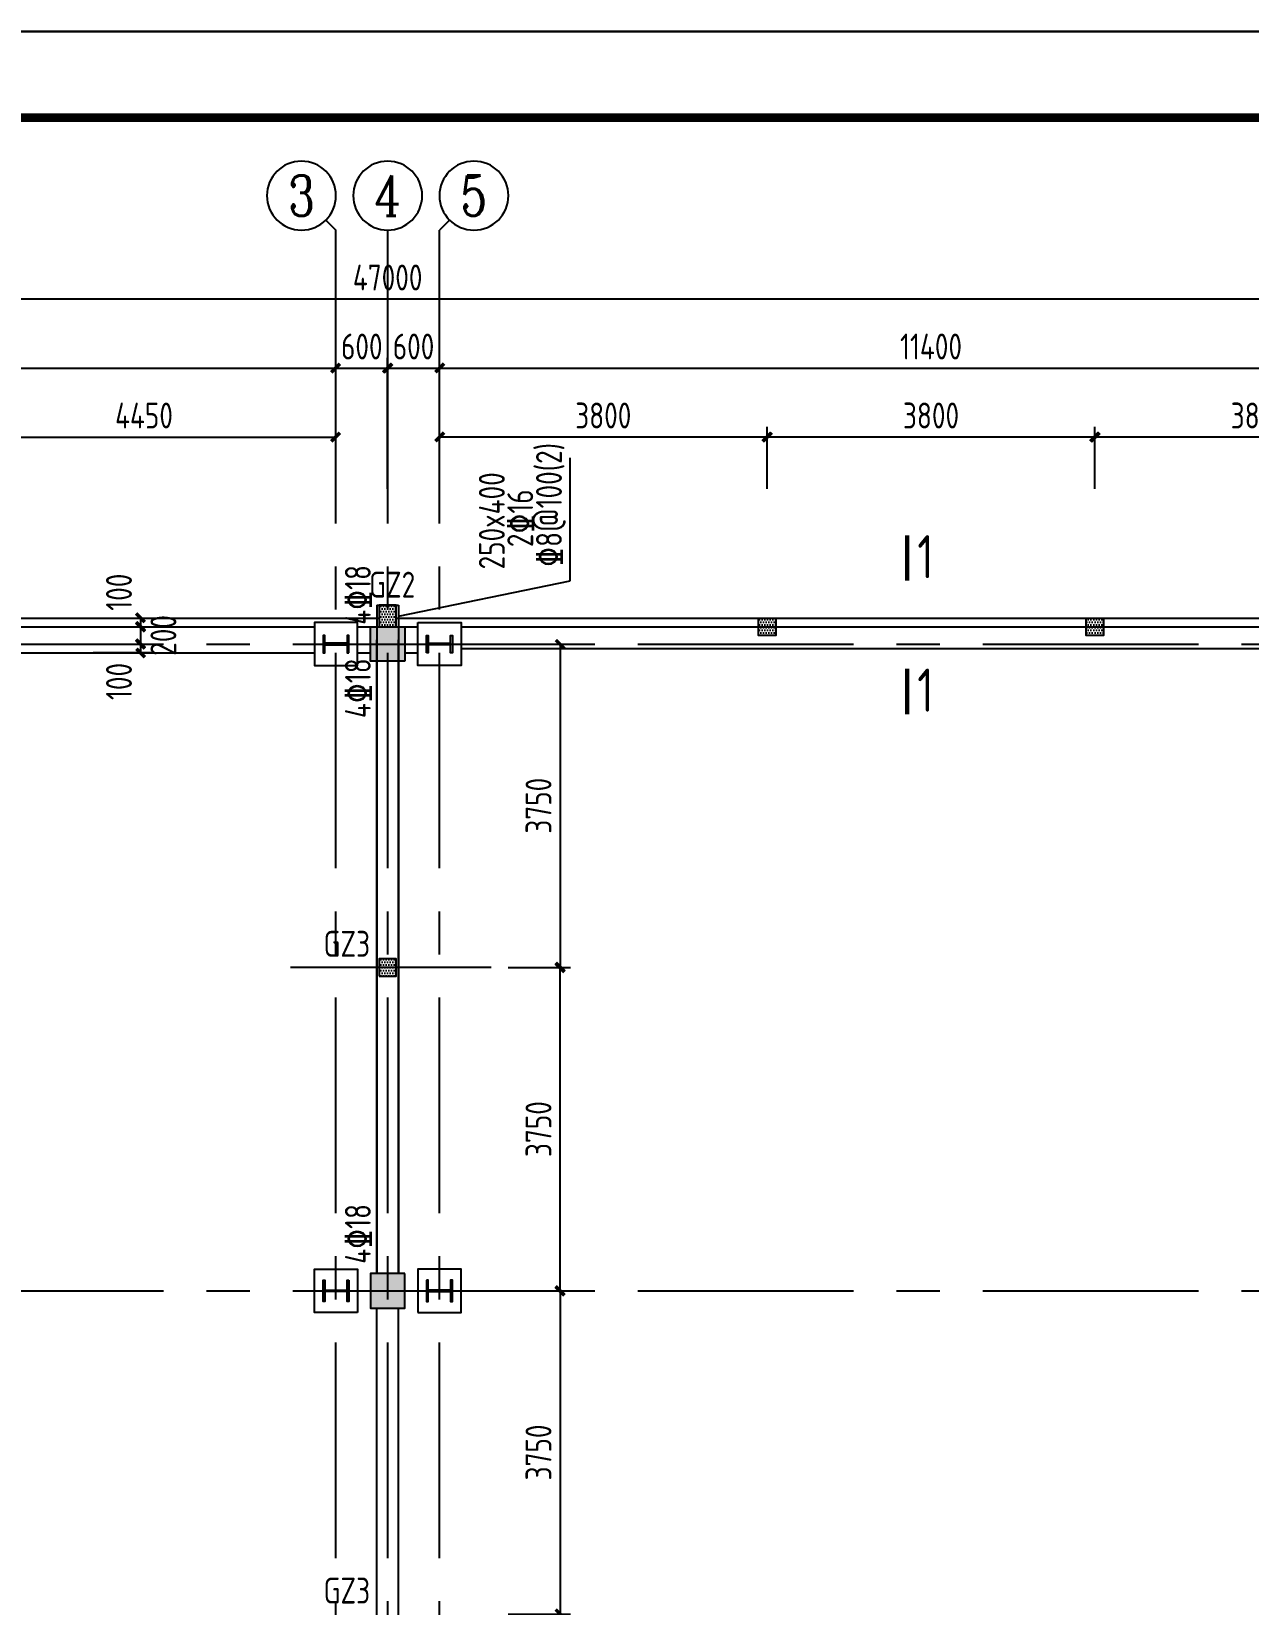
# Model space of a CAD drawing. Header units: millimetres. Extents: x 866309 to 879639, y 39442 to 44891.
# Drawn here: x 869689.5 to 869830.6, y 39860.2 to 40042.6 of the extents above; entities that cross this region are included whole.
import ezdxf
from ezdxf.enums import TextEntityAlignment as Align

# ---------------------------------------------------------------- set-up
doc = ezdxf.new("R2010")
doc.units = ezdxf.units.MM
doc.header["$LTSCALE"] = 1000
doc.header["$MEASUREMENT"] = 0
doc.linetypes.add('CENTER', pattern=[2, 1.25, -0.25, 0.25, -0.25])
doc.linetypes.add('DOTE', pattern=[2.42, 2, -0.2, 0.02, -0.2])
doc.layers.add('1', color=4, linetype='Continuous', lineweight=70)
for name, color, linetype in [('AXIS', 3, 'Continuous'), ('AXIS_TEXT', 7, 'Continuous'), ('DIM', 7, 'Continuous'), ('DOTE', 1, 'DOTE'), ('M_Prof', 2, 'Continuous'), ('PUB_DIM', 3, 'Continuous'), ('层14', 2, 'Continuous'), ('标注', 7, 'Continuous'), ('梁', 4, 'Continuous'), ('梁集中标注', 2, 'Continuous')]:
    doc.layers.add(name, color=color, linetype=linetype)
doc.styles.add('_TCH_AXIS', font='COMPLEX', dxfattribs={"bigfont": 'GBCBIG'})
doc.styles.add('COMPLEX', font='COMPLEX')
doc.styles.add('GBHZ', font='gbenor.shx', dxfattribs={"width": 0.9, "bigfont": 'gbcbig.shx'})
doc.dimstyles.new('Y100', dxfattribs={"dimscale": 0, "dimtxt": 3, "dimasz": 0.01, "dimexe": 1.2, "dimexo": 2, "dimgap": 1, "dimtad": 1, "dimdec": 0, "dimlfac": 100, "dimzin": 0, "dimdsep": 46, "dimtxsty": 'GBHZ', "dimblk": 'DX', "dimcen": 0.09, "dimdle": 1, "dimclrd": 7, "dimclre": 7, "dimclrt": 7, "dimadec": 0, "dimazin": 0, "dimtfac": 1, "dimtdec": 0, "dimtix": 1, "dimtmove": 2, "dimatfit": 3, "dimldrblk": 'DX', "dimfxl": 0, "dimtolj": 1, "dimtzin": 0, "dimarcsym": 0})
pattern_1 = [(0, (0, -449), (0.15625, 0.3125), [0, -0.3125])]

# ---------------------------------------------------------------- blocks, each defined once
blk = doc.blocks.new('_AXISO')
blk.add_circle((0, 0), 0.5)
at = {"layer": 'AXIS_TEXT', "style": 'COMPLEX', "width": 1.041667}
blk.add_attdef('A', text='', height=0.56, dxfattribs=at).set_placement((-0.25, -0.28), (0.25, -0.28), align=Align.FIT)
blk = doc.blocks.new('DX')
at = {"color": 0, "linetype": 'ByBlock', "const_width": 40}
blk.add_lwpolyline([(-54, -51), (46, 49)], dxfattribs=at)
blk = doc.blocks.new('*D1649')
at = {"layer": 'Defpoints', "color": 0, "transparency": 16777216}
for p in [(869724.8, 40003.59), (869610.8, 39987.59), (869724.8, 39987.59)]:
    blk.add_point(p, dxfattribs=at)
at = {"layer": 'dim', "color": 7, "lineweight": -2, "transparency": 16777216}
for p, q in [((869610.8, 39989.59), (869610.8, 40004.79)), ((869610.81, 40003.59), (869724.79, 40003.59)), ((869724.8, 39989.59), (869724.8, 40004.79))]:
    blk.add_line(p, q, dxfattribs=at)
at = {"layer": 'dim', "color": 7, "lineweight": -2, "transparency": 16777216, "xscale": 0.01, "yscale": 0.01, "zscale": 0.01, "rotation": 180}
blk.add_blockref('DX', (869610.8, 40003.59), dxfattribs=at)
at = {"layer": 'dim', "color": 7, "lineweight": -2, "transparency": 16777216, "xscale": 0.01, "yscale": 0.01, "zscale": 0.01}
blk.add_blockref('DX', (869724.8, 40003.59), dxfattribs=at)
at = {"layer": 'dim', "color": 7, "transparency": 16777216, "insert": (869667.8, 40006.09), "char_height": 3, "attachment_point": 5, "style": 'GBHZ'}
blk.add_mtext('\\A1;11400', dxfattribs=at)
blk = doc.blocks.new('*D1650')
at = {"layer": 'Defpoints', "color": 0, "transparency": 16777216}
for p in [(869730.8, 40003.59), (869724.8, 39987.59), (869730.8, 39987.59)]:
    blk.add_point(p, dxfattribs=at)
at = {"layer": 'dim', "color": 7, "lineweight": -2, "transparency": 16777216}
for p, q in [((869724.79, 40003.59), (869724.78, 40003.59)), ((869724.8, 39989.59), (869724.8, 40004.79)), ((869724.8, 40003.59), (869730.8, 40003.59)), ((869730.8, 39989.59), (869730.8, 40004.79)), ((869730.81, 40003.59), (869730.82, 40003.59))]:
    blk.add_line(p, q, dxfattribs=at)
at = {"layer": 'dim', "color": 7, "lineweight": -2, "transparency": 16777216, "xscale": 0.01, "yscale": 0.01, "zscale": 0.01}
blk.add_blockref('DX', (869724.8, 40003.59), dxfattribs=at)
at = {"layer": 'dim', "color": 7, "lineweight": -2, "transparency": 16777216, "xscale": 0.01, "yscale": 0.01, "zscale": 0.01, "rotation": 180}
blk.add_blockref('DX', (869730.8, 40003.59), dxfattribs=at)
at = {"layer": 'dim', "color": 7, "transparency": 16777216, "insert": (869727.8, 40006.09), "char_height": 3, "attachment_point": 5, "style": 'GBHZ'}
blk.add_mtext('\\A1;600', dxfattribs=at)
blk = doc.blocks.new('*D1651')
at = {"layer": 'Defpoints', "color": 0, "transparency": 16777216}
for p in [(869736.8, 40003.59), (869730.8, 39987.59), (869736.8, 39987.59)]:
    blk.add_point(p, dxfattribs=at)
at = {"layer": 'dim', "color": 7, "lineweight": -2, "transparency": 16777216}
for p, q in [((869730.79, 40003.59), (869730.78, 40003.59)), ((869730.8, 39989.59), (869730.8, 40004.79)), ((869730.8, 40003.59), (869736.8, 40003.59)), ((869736.8, 39989.59), (869736.8, 40004.79)), ((869736.81, 40003.59), (869736.82, 40003.59))]:
    blk.add_line(p, q, dxfattribs=at)
at = {"layer": 'dim', "color": 7, "lineweight": -2, "transparency": 16777216, "xscale": 0.01, "yscale": 0.01, "zscale": 0.01}
blk.add_blockref('DX', (869730.8, 40003.59), dxfattribs=at)
at = {"layer": 'dim', "color": 7, "lineweight": -2, "transparency": 16777216, "xscale": 0.01, "yscale": 0.01, "zscale": 0.01, "rotation": 180}
blk.add_blockref('DX', (869736.8, 40003.59), dxfattribs=at)
at = {"layer": 'dim', "color": 7, "transparency": 16777216, "insert": (869733.8, 40006.09), "char_height": 3, "attachment_point": 5, "style": 'GBHZ'}
blk.add_mtext('\\A1;600', dxfattribs=at)
blk = doc.blocks.new('*D1652')
at = {"layer": 'Defpoints', "color": 0, "transparency": 16777216}
for p in [(869850.8, 40003.59), (869736.8, 39987.59), (869850.8, 39987.59)]:
    blk.add_point(p, dxfattribs=at)
at = {"layer": 'dim', "color": 7, "lineweight": -2, "transparency": 16777216}
for p, q in [((869736.8, 39989.59), (869736.8, 40004.79)), ((869736.81, 40003.59), (869850.79, 40003.59)), ((869850.8, 39989.59), (869850.8, 40004.79))]:
    blk.add_line(p, q, dxfattribs=at)
at = {"layer": 'dim', "color": 7, "lineweight": -2, "transparency": 16777216, "xscale": 0.01, "yscale": 0.01, "zscale": 0.01, "rotation": 180}
blk.add_blockref('DX', (869736.8, 40003.59), dxfattribs=at)
at = {"layer": 'dim', "color": 7, "lineweight": -2, "transparency": 16777216, "xscale": 0.01, "yscale": 0.01, "zscale": 0.01}
blk.add_blockref('DX', (869850.8, 40003.59), dxfattribs=at)
at = {"layer": 'dim', "color": 7, "transparency": 16777216, "insert": (869793.8, 40006.09), "char_height": 3, "attachment_point": 5, "style": 'GBHZ'}
blk.add_mtext('\\A1;11400', dxfattribs=at)
blk = doc.blocks.new('*D1654')
at = {"layer": 'Defpoints', "color": 0, "transparency": 16777216}
for p in [(869495.8, 40011.59), (869495.8, 39987.59), (869965.8, 39987.59)]:
    blk.add_point(p, dxfattribs=at)
at = {"layer": 'dim', "color": 7, "lineweight": -2, "transparency": 16777216}
for p, q in [((869495.8, 39989.59), (869495.8, 40012.79)), ((869965.8, 39989.59), (869965.8, 40012.79)), ((869965.79, 40011.59), (869495.81, 40011.59))]:
    blk.add_line(p, q, dxfattribs=at)
at = {"layer": 'dim', "color": 7, "lineweight": -2, "transparency": 16777216, "xscale": 0.01, "yscale": 0.01, "zscale": 0.01, "rotation": 180}
blk.add_blockref('DX', (869495.8, 40011.59), dxfattribs=at)
at = {"layer": 'dim', "color": 7, "lineweight": -2, "transparency": 16777216, "xscale": 0.01, "yscale": 0.01, "zscale": 0.01}
blk.add_blockref('DX', (869965.8, 40011.59), dxfattribs=at)
at = {"layer": 'dim', "color": 7, "transparency": 16777216, "insert": (869730.8, 40014.09), "char_height": 3, "attachment_point": 5, "style": 'GBHZ'}
blk.add_mtext('\\A1;47000', dxfattribs=at)
blk = doc.blocks.new('*D4532')
at = {"layer": 'Defpoints', "color": 0, "transparency": 16777216}
for p in [(869742.79, 39896.59), (869742.79, 39859.09), (869750.79, 39859.09)]:
    blk.add_point(p, dxfattribs=at)
at = {"layer": 'dim', "color": 7, "lineweight": -2, "transparency": 16777216}
for p, q in [((869744.79, 39896.59), (869751.99, 39896.59)), ((869750.79, 39896.58), (869750.79, 39859.1)), ((869744.79, 39859.09), (869751.99, 39859.09))]:
    blk.add_line(p, q, dxfattribs=at)
at = {"layer": 'dim', "color": 7, "lineweight": -2, "transparency": 16777216, "xscale": 0.01, "yscale": 0.01, "zscale": 0.01}
for p, rotation in [((869750.79, 39896.59), 90), ((869750.79, 39859.09), 270)]:
    blk.add_blockref('DX', p, dxfattribs=dict(at, rotation=rotation))
at = {"layer": 'dim', "color": 7, "transparency": 16777216, "insert": (869748.29, 39877.84), "char_height": 3, "attachment_point": 5, "rotation": 90, "style": 'GBHZ'}
blk.add_mtext('\\A1;3750', dxfattribs=at)
blk = doc.blocks.new('*D4533')
at = {"layer": 'Defpoints', "color": 0, "transparency": 16777216}
for p in [(869742.79, 39934.09), (869750.79, 39934.09), (869742.79, 39896.59)]:
    blk.add_point(p, dxfattribs=at)
at = {"layer": 'dim', "color": 7, "lineweight": -2, "transparency": 16777216}
for p, q in [((869744.79, 39934.09), (869751.99, 39934.09)), ((869750.79, 39896.6), (869750.79, 39934.08)), ((869744.79, 39896.59), (869751.99, 39896.59))]:
    blk.add_line(p, q, dxfattribs=at)
at = {"layer": 'dim', "color": 7, "lineweight": -2, "transparency": 16777216, "xscale": 0.01, "yscale": 0.01, "zscale": 0.01}
for p, rotation in [((869750.79, 39934.09), 90), ((869750.79, 39896.59), 270)]:
    blk.add_blockref('DX', p, dxfattribs=dict(at, rotation=rotation))
at = {"layer": 'dim', "color": 7, "transparency": 16777216, "insert": (869748.29, 39915.34), "char_height": 3, "attachment_point": 5, "rotation": 90, "style": 'GBHZ'}
blk.add_mtext('\\A1;3750', dxfattribs=at)
blk = doc.blocks.new('*D4534')
at = {"layer": 'Defpoints', "color": 0, "transparency": 16777216}
for p in [(869742.79, 39971.59), (869742.79, 39934.09), (869750.79, 39934.09)]:
    blk.add_point(p, dxfattribs=at)
at = {"layer": 'dim', "color": 7, "lineweight": -2, "transparency": 16777216}
for p, q in [((869744.79, 39971.59), (869751.99, 39971.59)), ((869750.79, 39971.58), (869750.79, 39934.1)), ((869744.79, 39934.09), (869751.99, 39934.09))]:
    blk.add_line(p, q, dxfattribs=at)
at = {"layer": 'dim', "color": 7, "lineweight": -2, "transparency": 16777216, "xscale": 0.01, "yscale": 0.01, "zscale": 0.01}
for p, rotation in [((869750.79, 39971.59), 90), ((869750.79, 39934.09), 270)]:
    blk.add_blockref('DX', p, dxfattribs=dict(at, rotation=rotation))
at = {"layer": 'dim', "color": 7, "transparency": 16777216, "insert": (869748.29, 39952.84), "char_height": 3, "attachment_point": 5, "rotation": 90, "style": 'GBHZ'}
blk.add_mtext('\\A1;3750', dxfattribs=at)
blk = doc.blocks.new('*D4737')
at = {"layer": 'Defpoints', "color": 0, "transparency": 16777216}
for p in [(869812.8, 39995.59), (869812.8, 39987.59), (869850.8, 39987.59)]:
    blk.add_point(p, dxfattribs=at)
at = {"layer": '层14', "color": 7, "lineweight": -2, "transparency": 16777216}
for p, q in [((869812.8, 39989.59), (869812.8, 39996.79)), ((869850.8, 39989.59), (869850.8, 39996.79)), ((869850.79, 39995.59), (869812.81, 39995.59))]:
    blk.add_line(p, q, dxfattribs=at)
at = {"layer": '层14', "color": 7, "lineweight": -2, "transparency": 16777216, "xscale": 0.01, "yscale": 0.01, "zscale": 0.01, "rotation": 180}
blk.add_blockref('DX', (869812.8, 39995.59), dxfattribs=at)
at = {"layer": '层14', "color": 7, "lineweight": -2, "transparency": 16777216, "xscale": 0.01, "yscale": 0.01, "zscale": 0.01}
blk.add_blockref('DX', (869850.8, 39995.59), dxfattribs=at)
at = {"layer": '层14', "color": 7, "transparency": 16777216, "insert": (869831.8, 39998.09), "char_height": 3, "attachment_point": 5, "style": 'GBHZ'}
blk.add_mtext('\\A1;3800', dxfattribs=at)
blk = doc.blocks.new('*D4738')
at = {"layer": 'Defpoints', "color": 0, "transparency": 16777216}
for p in [(869774.8, 39995.59), (869774.8, 39987.59), (869812.8, 39987.59)]:
    blk.add_point(p, dxfattribs=at)
at = {"layer": '层14', "color": 7, "lineweight": -2, "transparency": 16777216}
for p, q in [((869774.8, 39989.59), (869774.8, 39996.79)), ((869812.8, 39989.59), (869812.8, 39996.79)), ((869812.79, 39995.59), (869774.81, 39995.59))]:
    blk.add_line(p, q, dxfattribs=at)
at = {"layer": '层14', "color": 7, "lineweight": -2, "transparency": 16777216, "xscale": 0.01, "yscale": 0.01, "zscale": 0.01, "rotation": 180}
blk.add_blockref('DX', (869774.8, 39995.59), dxfattribs=at)
at = {"layer": '层14', "color": 7, "lineweight": -2, "transparency": 16777216, "xscale": 0.01, "yscale": 0.01, "zscale": 0.01}
blk.add_blockref('DX', (869812.8, 39995.59), dxfattribs=at)
at = {"layer": '层14', "color": 7, "transparency": 16777216, "insert": (869793.8, 39998.09), "char_height": 3, "attachment_point": 5, "style": 'GBHZ'}
blk.add_mtext('\\A1;3800', dxfattribs=at)
blk = doc.blocks.new('*D4739')
at = {"layer": 'Defpoints', "color": 0, "transparency": 16777216}
for p in [(869736.8, 39995.59), (869736.8, 39987.59), (869774.8, 39987.59)]:
    blk.add_point(p, dxfattribs=at)
at = {"layer": '层14', "color": 7, "lineweight": -2, "transparency": 16777216}
for p, q in [((869736.8, 39989.59), (869736.8, 39996.79)), ((869774.8, 39989.59), (869774.8, 39996.79)), ((869774.79, 39995.59), (869736.81, 39995.59))]:
    blk.add_line(p, q, dxfattribs=at)
at = {"layer": '层14', "color": 7, "lineweight": -2, "transparency": 16777216, "xscale": 0.01, "yscale": 0.01, "zscale": 0.01, "rotation": 180}
blk.add_blockref('DX', (869736.8, 39995.59), dxfattribs=at)
at = {"layer": '层14', "color": 7, "lineweight": -2, "transparency": 16777216, "xscale": 0.01, "yscale": 0.01, "zscale": 0.01}
blk.add_blockref('DX', (869774.8, 39995.59), dxfattribs=at)
at = {"layer": '层14', "color": 7, "transparency": 16777216, "insert": (869755.8, 39998.09), "char_height": 3, "attachment_point": 5, "style": 'GBHZ'}
blk.add_mtext('\\A1;3800', dxfattribs=at)
blk = doc.blocks.new('*D4742')
at = {"layer": 'Defpoints', "color": 0, "transparency": 16777216}
for p in [(869724.8, 39995.59), (869680.3, 39987.59), (869724.8, 39987.59)]:
    blk.add_point(p, dxfattribs=at)
at = {"layer": '层14', "color": 7, "lineweight": -2, "transparency": 16777216}
for p, q in [((869680.3, 39989.59), (869680.3, 39996.79)), ((869724.8, 39989.59), (869724.8, 39996.79)), ((869680.31, 39995.59), (869724.79, 39995.59))]:
    blk.add_line(p, q, dxfattribs=at)
at = {"layer": '层14', "color": 7, "lineweight": -2, "transparency": 16777216, "xscale": 0.01, "yscale": 0.01, "zscale": 0.01, "rotation": 180}
blk.add_blockref('DX', (869680.3, 39995.59), dxfattribs=at)
at = {"layer": '层14', "color": 7, "lineweight": -2, "transparency": 16777216, "xscale": 0.01, "yscale": 0.01, "zscale": 0.01}
blk.add_blockref('DX', (869724.8, 39995.59), dxfattribs=at)
at = {"layer": '层14', "color": 7, "transparency": 16777216, "insert": (869702.55, 39998.09), "char_height": 3, "attachment_point": 5, "style": 'GBHZ'}
blk.add_mtext('\\A1;4450', dxfattribs=at)
blk = doc.blocks.new('*D4743')
at = {"layer": 'Defpoints', "color": 0, "transparency": 16777216}
for p in [(869694.67, 39974.59), (869694.67, 39973.59), (869702.15, 39973.59)]:
    blk.add_point(p, dxfattribs=at)
at = {"layer": '梁', "color": 7, "lineweight": -2, "transparency": 16777216}
for p, q in [((869696.67, 39974.59), (869703.35, 39974.59)), ((869702.15, 39974.6), (869702.15, 39974.61)), ((869702.15, 39974.59), (869702.15, 39973.59)), ((869696.67, 39973.59), (869703.35, 39973.59)), ((869702.15, 39973.58), (869702.15, 39973.57))]:
    blk.add_line(p, q, dxfattribs=at)
at = {"layer": '梁', "color": 7, "lineweight": -2, "transparency": 16777216, "xscale": 0.01, "yscale": 0.01, "zscale": 0.01}
for p, rotation in [((869702.15, 39974.59), 270), ((869702.15, 39973.59), 90)]:
    blk.add_blockref('DX', p, dxfattribs=dict(at, rotation=rotation))
at = {"layer": '梁', "color": 7, "transparency": 16777216, "insert": (869699.65, 39977.6), "char_height": 3, "attachment_point": 5, "rotation": 90, "style": 'GBHZ'}
blk.add_mtext('\\A1;100', dxfattribs=at)
blk = doc.blocks.new('*D4744')
at = {"layer": 'Defpoints', "color": 0, "transparency": 16777216}
for p in [(869694.67, 39973.59), (869694.67, 39971.59), (869702.15, 39971.59)]:
    blk.add_point(p, dxfattribs=at)
at = {"layer": '梁', "color": 7, "lineweight": -2, "transparency": 16777216}
for p, q in [((869696.67, 39973.59), (869703.35, 39973.59)), ((869702.15, 39973.6), (869702.15, 39973.61)), ((869702.15, 39973.59), (869702.15, 39971.59)), ((869696.67, 39971.59), (869703.35, 39971.59)), ((869702.15, 39971.58), (869702.15, 39971.57))]:
    blk.add_line(p, q, dxfattribs=at)
at = {"layer": '梁', "color": 7, "lineweight": -2, "transparency": 16777216, "xscale": 0.01, "yscale": 0.01, "zscale": 0.01}
for p, rotation in [((869702.15, 39973.59), 270), ((869702.15, 39971.59), 90)]:
    blk.add_blockref('DX', p, dxfattribs=dict(at, rotation=rotation))
at = {"layer": '梁', "color": 7, "transparency": 16777216, "insert": (869704.8, 39972.59), "char_height": 3, "attachment_point": 5, "rotation": 90, "style": 'GBHZ'}
blk.add_mtext('\\A1;200', dxfattribs=at)
blk = doc.blocks.new('*D4745')
at = {"layer": 'Defpoints', "color": 0, "transparency": 16777216}
for p in [(869694.67, 39971.59), (869694.67, 39970.59), (869702.15, 39970.59)]:
    blk.add_point(p, dxfattribs=at)
at = {"layer": '梁', "color": 7, "lineweight": -2, "transparency": 16777216}
for p, q in [((869696.67, 39971.59), (869703.35, 39971.59)), ((869696.67, 39970.59), (869703.35, 39970.59)), ((869702.15, 39971.6), (869702.15, 39971.61)), ((869702.15, 39971.59), (869702.15, 39970.59)), ((869702.15, 39970.58), (869702.15, 39970.57))]:
    blk.add_line(p, q, dxfattribs=at)
at = {"layer": '梁', "color": 7, "lineweight": -2, "transparency": 16777216, "xscale": 0.01, "yscale": 0.01, "zscale": 0.01}
for p, rotation in [((869702.15, 39971.59), 270), ((869702.15, 39970.59), 90)]:
    blk.add_blockref('DX', p, dxfattribs=dict(at, rotation=rotation))
at = {"layer": '梁', "color": 7, "transparency": 16777216, "insert": (869699.65, 39967.25), "char_height": 3, "attachment_point": 5, "rotation": 90, "style": 'GBHZ'}
blk.add_mtext('\\A1;100', dxfattribs=at)

msp = doc.modelspace()

# ---------------------------------------------------------------- hatches: boundary and pattern name
at = {"layer": '层14'}
h = msp.add_hatch(dxfattribs=at)
h.set_pattern_fill('DOTS', color=256, scale=5)
h.set_pattern_definition(pattern_1)
h.paths.add_polyline_path([(869731.804, 39973.586), (869729.804, 39973.586), (869729.804, 39976.086), (869731.804, 39976.086)])
h = msp.add_hatch(dxfattribs=at)
h.set_pattern_fill('DOTS', color=256, scale=5)
h.set_pattern_definition(pattern_1)
h.paths.add_polyline_path([(869775.804, 39972.586), (869773.804, 39972.586), (869773.804, 39974.586), (869775.804, 39974.586)])
h = msp.add_hatch(dxfattribs=at)
h.set_pattern_fill('DOTS', color=256, scale=5)
h.set_pattern_definition(pattern_1)
h.paths.add_polyline_path([(869813.804, 39972.586), (869811.804, 39972.586), (869811.804, 39974.586), (869813.804, 39974.586)])
h = msp.add_hatch(dxfattribs=at)
h.set_pattern_fill('DOTS', color=256, scale=5)
h.paths.add_polyline_path([(869729.804, 39933.086), (869731.804, 39933.086), (869731.804, 39935.086), (869729.804, 39935.086)])

# ---------------------------------------------------------------- linework, layer by layer
at = {"color": 0}
for p, q in [((870241.527, 40042.627), (869400.527, 40042.627)), ((869400.527, 40042.627), (870241.527, 40042.627))]:
    msp.add_line(p, q, dxfattribs=at)
at = {"color": 0, "const_width": 1}
msp.add_lwpolyline([(870231.527, 39458.627), (869425.527, 39458.627), (869425.527, 40032.627), (870231.527, 40032.627)], close=True, dxfattribs=at)
for points in [[(869727.304, 39974.086), (869722.304, 39974.086), (869722.304, 39969.086), (869727.304, 39969.086)], [(869732.804, 39969.586), (869728.804, 39969.586), (869728.804, 39973.586), (869732.804, 39973.586)], [(869734.304, 39974.086), (869739.304, 39974.086), (869739.304, 39969.086), (869734.304, 39969.086)], [(869727.304, 39894.086), (869722.304, 39894.086), (869722.304, 39899.086), (869727.304, 39899.086)], [(869732.804, 39898.586), (869728.804, 39898.586), (869728.804, 39894.586), (869732.804, 39894.586)], [(869734.304, 39894.086), (869739.304, 39894.086), (869739.304, 39899.086), (869734.304, 39899.086)]]:
    msp.add_lwpolyline(points, close=True)
at = {"layer": '1', "color": 2, "const_width": 0.48}
for points in [[(869791.034, 39984.207), (869791.034, 39978.924)], [(869791.034, 39968.727), (869791.034, 39963.444)]]:
    msp.add_lwpolyline(points, dxfattribs=at)
at = {"layer": 'AXIS', "color": 0}
for p, q in [((869723.633, 40020.757), (869724.804, 40019.586)), ((869737.976, 40020.757), (869736.804, 40019.586)), ((869724.804, 39987.586), (869724.804, 40019.586)), ((869730.804, 39987.586), (869730.804, 40019.586)), ((869736.804, 39987.586), (869736.804, 40019.586))]:
    msp.add_line(p, q, dxfattribs=at)
at = {"layer": 'DOTE', "linetype": 'CENTER', "ltscale": 0.02}
for p, q in [((869724.804, 39505.586), (869724.804, 39987.586)), ((869730.804, 39505.586), (869730.804, 39987.586)), ((869736.804, 39505.586), (869736.804, 39987.586)), ((869479.804, 39971.586), (869981.804, 39971.586)), ((869742.794, 39934.086), (869719.536, 39934.086)), ((869479.804, 39896.586), (869981.804, 39896.586))]:
    msp.add_line(p, q, dxfattribs=at)
at = {"layer": 'M_Prof'}
for points in [[(869726.304, 39970.586), (869726.304, 39972.586), (869726.104, 39972.586), (869726.104, 39971.676), (869723.504, 39971.676), (869723.504, 39972.586), (869723.304, 39972.586), (869723.304, 39970.586), (869723.504, 39970.586), (869723.504, 39971.496), (869726.104, 39971.496), (869726.104, 39970.586)], [(869735.304, 39970.586), (869735.304, 39972.586), (869735.504, 39972.586), (869735.504, 39971.676), (869738.104, 39971.676), (869738.104, 39972.586), (869738.304, 39972.586), (869738.304, 39970.586), (869738.104, 39970.586), (869738.104, 39971.496), (869735.504, 39971.496), (869735.504, 39970.586)], [(869726.304, 39897.836), (869726.304, 39895.336), (869726.104, 39895.336), (869726.104, 39896.496), (869723.504, 39896.496), (869723.504, 39895.336), (869723.304, 39895.336), (869723.304, 39897.836), (869723.504, 39897.836), (869723.504, 39896.676), (869726.104, 39896.676), (869726.104, 39897.836)], [(869735.304, 39897.836), (869735.304, 39895.336), (869735.504, 39895.336), (869735.504, 39896.496), (869738.104, 39896.496), (869738.104, 39895.336), (869738.304, 39895.336), (869738.304, 39897.836), (869738.104, 39897.836), (869738.104, 39896.676), (869735.504, 39896.676), (869735.504, 39897.836)]]:
    msp.add_lwpolyline(points, close=True, dxfattribs=at)
at = {"layer": '层14'}
for p, q in [((869751.961, 39978.902), (869751.961, 39993.168)), ((869732.054, 39974.836), (869751.961, 39978.902))]:
    msp.add_line(p, q, dxfattribs=at)
for points in [[(869729.804, 39973.586), (869731.804, 39973.586), (869731.804, 39976.086), (869729.804, 39976.086)], [(869773.804, 39974.586), (869775.804, 39974.586), (869775.804, 39972.586), (869773.804, 39972.586)], [(869811.804, 39974.586), (869813.804, 39974.586), (869813.804, 39972.586), (869811.804, 39972.586)], [(869729.804, 39933.086), (869731.804, 39933.086), (869731.804, 39935.086), (869729.804, 39935.086)]]:
    msp.add_lwpolyline(points, close=True, dxfattribs=at)
at = {"layer": '标注'}
for points in [[(869732.804, 39969.586), (869732.804, 39973.586), (869728.804, 39969.586), (869728.804, 39973.586)], [(869732.804, 39898.586), (869732.804, 39894.586), (869728.804, 39898.586), (869728.804, 39894.586)]]:
    msp.add_solid(points, dxfattribs=at)
at = {"layer": '梁'}
for p, q in [((869729.554, 39976.086), (869729.554, 39898.586)), ((869729.554, 39976.086), (869732.054, 39976.086)), ((869732.054, 39976.086), (869732.054, 39898.586)), ((869680.304, 39974.586), (869728.804, 39974.586)), ((869727.304, 39974.086), (869727.304, 39974.586)), ((869732.804, 39974.586), (869967.804, 39974.586)), ((869499.804, 39973.586), (869722.304, 39973.586)), ((869727.304, 39973.586), (869734.304, 39973.586)), ((869739.304, 39973.586), (869966.804, 39973.586)), ((869499.804, 39970.586), (869722.304, 39970.586)), ((869727.304, 39970.586), (869728.804, 39970.586)), ((869729.554, 39898.586), (869729.554, 39972.086)), ((869732.054, 39898.586), (869732.054, 39972.086)), ((869732.804, 39970.586), (869734.304, 39970.586)), ((869739.304, 39971.086), (869964.304, 39971.086)), ((869729.554, 39823.586), (869729.554, 39894.586)), ((869732.054, 39823.586), (869732.054, 39894.586))]:
    msp.add_line(p, q, dxfattribs=at)
for points in [[(869728.804, 39974.586), (869729.804, 39974.586)], [(869731.804, 39974.586), (869732.804, 39974.586)]]:
    msp.add_lwpolyline(points, dxfattribs=at)

# ---------------------------------------------------------------- block references
at = {"layer": 'AXIS', "color": 0}
ref = msp.add_blockref('_AXISO', (869720.804, 40023.586), dxfattribs=dict(at, xscale=-8, yscale=8, zscale=8, rotation=180))
ref.add_attrib('A', '3', dxfattribs={"layer": 'AXIS_TEXT', "color": 0, "height": 4.659, "style": '_TCH_AXIS'}).set_placement((869719.251, 40021.256), (869722.357, 40021.256), align=Align.FIT)
ref = msp.add_blockref('_AXISO', (869730.804, 40023.586), dxfattribs=dict(at, xscale=-8, yscale=8, zscale=8, rotation=180))
ref.add_attrib('A', '4', dxfattribs={"layer": 'AXIS_TEXT', "color": 0, "height": 4.659, "style": '_TCH_AXIS', "width": 0.875}).set_placement((869729.251, 40021.256), (869732.357, 40021.256), align=Align.FIT)
ref = msp.add_blockref('_AXISO', (869740.804, 40023.586), dxfattribs=dict(at, xscale=-8, yscale=8, zscale=8, rotation=180))
ref.add_attrib('A', '5', dxfattribs={"layer": 'AXIS_TEXT', "color": 0, "height": 4.659, "style": '_TCH_AXIS'}).set_placement((869739.251, 40021.256), (869742.357, 40021.256), align=Align.FIT)

# ---------------------------------------------------------------- texts
at = {"layer": 'PUB_DIM', "style": 'GBHZ', "width": 0.9}
for p in [(869792.206, 39979.219), (869792.206, 39963.739)]:
    msp.add_text('1', height=5, dxfattribs=at).set_placement(p)
at = {"layer": '梁集中标注', "style": 'GBHZ', "width": 0.9}
for s, p in [('%%1328@100(2)', (869751.003, 39980.536)), ('250x400', (869744.378, 39980.242)), ('2%%13216', (869747.672, 39982.826))]:
    msp.add_text(s, height=3, rotation=90, dxfattribs=at).set_placement(p)
at = {"layer": '梁集中标注', "color": 1, "style": 'GBHZ', "width": 0.9}
for p in [(869728.846, 39973.823), (869728.846, 39963.006), (869728.846, 39899.722)]:
    msp.add_text('4%%13218', height=3, rotation=90, dxfattribs=at).set_placement(p)
at = {"layer": '梁集中标注', "style": 'GBHZ', "width": 0.9}
for s, p in [('GZ2', (869728.651, 39976.976)), ('GZ3', (869723.377, 39935.324)), ('GZ3', (869723.377, 39860.324))]:
    msp.add_text(s, height=3, dxfattribs=at).set_placement(p)

# ---------------------------------------------------------------- dimensions: what is measured, and where the dimension line sits
at = {"layer": 'dim'}
for base, p1, p2, picture, middle in [((869495.804, 40011.586), (869965.804, 39987.586), (869495.804, 39987.586), '*D1654', (869730.804, 40014.086)), ((869724.804, 40003.586), (869610.804, 39987.586), (869724.804, 39987.586), '*D1649', (869667.804, 40006.086)), ((869730.804, 40003.586), (869724.804, 39987.586), (869730.804, 39987.586), '*D1650', (869727.804, 40006.086)), ((869736.804, 40003.586), (869730.804, 39987.586), (869736.804, 39987.586), '*D1651', (869733.804, 40006.086)), ((869850.804, 40003.586), (869736.804, 39987.586), (869850.804, 39987.586), '*D1652', (869793.804, 40006.086))]:
    dim = msp.add_linear_dim(base=base, p1=p1, p2=p2, dimstyle='Y100', override={"dimscale": 1}, dxfattribs=at)
    dim.commit()
    dim.dimension.update_dxf_attribs({"geometry": picture, "text_midpoint": middle})
for base, p1, p2, angle, picture, middle in [((869750.794, 39934.086), (869742.794, 39971.586), (869742.794, 39934.086), 270, '*D4534', (869748.294, 39952.836)), ((869750.794, 39934.086), (869742.794, 39896.586), (869742.794, 39934.086), 90, '*D4533', (869748.294, 39915.336)), ((869750.794, 39859.086), (869742.794, 39896.586), (869742.794, 39859.086), 270, '*D4532', (869748.294, 39877.836))]:
    dim = msp.add_linear_dim(base=base, p1=p1, p2=p2, angle=angle, dimstyle='Y100', override={"dimscale": 1}, dxfattribs=at)
    dim.commit()
    dim.dimension.update_dxf_attribs({"geometry": picture, "text_midpoint": middle})
at = {"layer": '层14'}
dim = msp.add_linear_dim(base=(869724.804, 39995.586), p1=(869680.304, 39987.586), p2=(869724.804, 39987.586), dimstyle='Y100', override={"dimscale": 1, "dimfxl": 2}, dxfattribs=at)
dim.commit()
dim.dimension.update_dxf_attribs({"geometry": '*D4742', "text_midpoint": (869702.554, 39998.086)})
for base, p1, p2, picture, middle in [((869736.804, 39995.586), (869774.804, 39987.586), (869736.804, 39987.586), '*D4739', (869755.804, 39998.086)), ((869774.804, 39995.586), (869812.804, 39987.586), (869774.804, 39987.586), '*D4738', (869793.804, 39998.086)), ((869812.804, 39995.586), (869850.804, 39987.586), (869812.804, 39987.586), '*D4737', (869831.804, 39998.086))]:
    dim = msp.add_linear_dim(base=base, p1=p1, p2=p2, angle=180, dimstyle='Y100', override={"dimscale": 1, "dimfxl": 2}, dxfattribs=at)
    dim.commit()
    dim.dimension.update_dxf_attribs({"geometry": picture, "text_midpoint": middle})
at = {"layer": '梁'}
for base, p1, p2, picture, middle in [((869702.149, 39973.586), (869694.666, 39974.586), (869694.666, 39973.586), '*D4743', (869699.649, 39977.6)), ((869702.149, 39971.586), (869694.666, 39973.586), (869694.666, 39971.586), '*D4744', (869704.802, 39972.586)), ((869702.149, 39970.586), (869694.666, 39971.586), (869694.666, 39970.586), '*D4745', (869699.649, 39967.255))]:
    dim = msp.add_linear_dim(base=base, p1=p1, p2=p2, angle=270, dimstyle='Y100', override={"dimscale": 1, "dimfxl": 2}, dxfattribs=at)
    dim.commit()
    dim.dimension.update_dxf_attribs({"geometry": picture, "text_midpoint": middle, "dimtype": 160})

doc.saveas('drawing.dxf')
